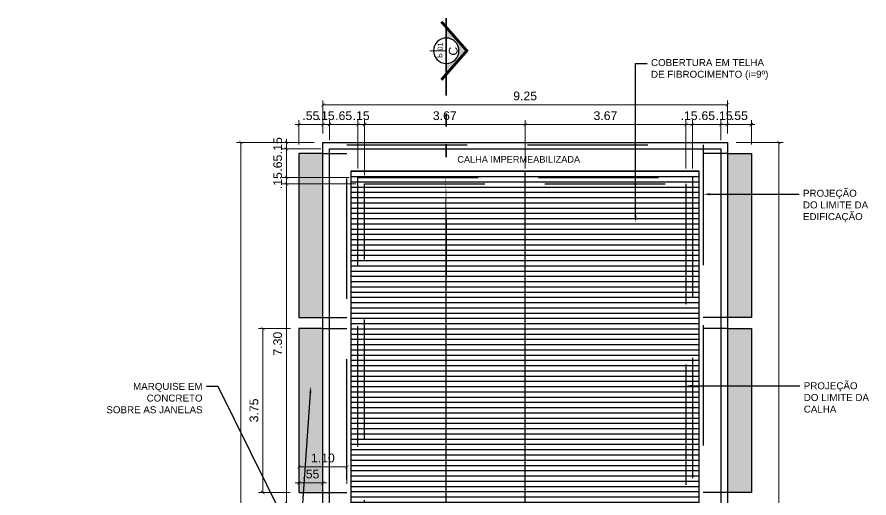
# Model space of a CAD drawing. Header units: metres. Extents: x 2304 to 3408, y 318 to 588.
# Drawn here: x 2495.85 to 2515.32, y 383.68 to 394.67 of the extents above; entities that cross this region are included whole.
import ezdxf
from ezdxf import colors
from ezdxf.entities.mleader import LeaderData, LeaderLine
from ezdxf.enums import TextEntityAlignment as Align
from ezdxf.math import Vec2, Vec3

# ---------------------------------------------------------------- set-up
doc = ezdxf.new("R2010")
doc.units = ezdxf.units.M
doc.header["$LTSCALE"] = 5.5
doc.header["$MEASUREMENT"] = 0
doc.header["$PDMODE"] = 1
doc.linetypes.add('DASHDOT', pattern=[1, 0.5, -0.25, 0, -0.25])
doc.linetypes.add('DASHED', pattern=[0.75, 0.5, -0.25])
for name, color, linetype, lineweight in [('2prancha', 4, 'Continuous', 18), ('COTAS', 1, 'Continuous', 0), ('PENA 04', 4, 'Continuous', 25), ('PENA 05', 5, 'Continuous', 25), ('texto', 3, 'Continuous', 25)]:
    doc.layers.add(name, color=color, linetype=linetype, lineweight=lineweight)
for name, color, linetype in [('COTA 1 100', 2, 'Continuous'), ('HACHURA', 251, 'Continuous'), ('PENA 01', 1, 'Continuous'), ('PENA 02', 2, 'Continuous'), ('projeção', 7, 'DASHED'), ('TXT ESPECIFICAÇÕES', 7, 'Continuous')]:
    doc.layers.add(name, color=color, linetype=linetype)
doc.styles.add('Luana', font='arial.ttf')
doc.styles.get("Standard").update_dxf_attribs({"font": 'arial.ttf'})
doc.dimstyles.new('arial100', dxfattribs={"dimtxt": 0.2, "dimasz": 0.08, "dimexe": 0.1, "dimexo": 0.2, "dimgap": 0.1, "dimtad": 1, "dimzin": 4, "dimdsep": 46, "dimtxsty": 'Luana', "dimblk": 'ARCHTICK', "dimcen": 0, "dimclrd": 7, "dimclre": 7, "dimclrt": 256, "dimadec": 0, "dimazin": 0, "dimtfac": 1, "dimtix": 1, "dimtmove": 0, "dimatfit": 3, "dimldrblk": 'CLOSEDBLANK', "dimfxl": 0, "dimlwd": 5, "dimlwe": 5, "dimarcsym": 0})

# ---------------------------------------------------------------- blocks, each defined once
blk = doc.blocks.new('asass')
at = {"layer": 'PENA 02'}
blk.add_hatch(color=251, dxfattribs=at).paths.add_polyline_path([(0, 0.29), (0, 0.537), (-0.47, 0), (0, -0.537), (0, -0.29, -1)])
at = {"layer": 'COTAS', "ltscale": 50}
blk.add_lwpolyline([(0.378, 0), (0, 0)], dxfattribs=at)
at = {"layer": 'PENA 02', "const_width": 0.0654}
blk.add_lwpolyline([(0.112, -0.665), (-0.47, 0), (0.112, 0.665)], dxfattribs=at)
at = {"layer": 'PENA 02', "color": 1, "const_width": 0.0392}
for points in [[(0, 0.751), (0, -1.027)], [(0, -1.428), (0, -1.733)], [(0, -2.133), (0, -2.439)]]:
    blk.add_lwpolyline(points, dxfattribs=at)
blk.add_lwpolyline([(0, -2.76), (0, -5.192)], close=True, dxfattribs=at)
at = {"layer": 'PENA 02'}
blk.add_circle((0, 0), 0.29, dxfattribs=at)
at = {"layer": 'PENA 02', "style": 'Luana'}
for tag, height, p in [('CORTE', 0.2, (-0.058, -0.008)), ('PRANCHA', 0.117, (0.197, 0.097))]:
    blk.add_attdef(tag, text='', height=height, rotation=90, dxfattribs=at).set_placement(p, align=Align.CENTER)
at = {"layer": 'texto', "color": 250, "style": 'Luana'}
blk.add_text('P', height=0.117, rotation=90, dxfattribs=at).set_placement((0.209, -0.165))
blk = doc.blocks.new('_ArchTick')
at = {"color": 0, "linetype": 'ByBlock', "const_width": 0.15}
blk.add_lwpolyline([(-0.5, -0.5), (0.5, 0.5)], dxfattribs=at)
blk = doc.blocks.new('*D24')
at = {"layer": 'COTA 1 100', "color": 7, "lineweight": 5}
for p, q in [((2503.591, 390.86), (2501.91, 390.86)), ((2502.01, 383.56), (2502.01, 390.86)), ((2502.641, 383.56), (2501.91, 383.56))]:
    blk.add_line(p, q, dxfattribs=at)
at = {"layer": 'Defpoints', "color": 0}
for p in [(2502.01, 390.86), (2503.791, 390.86), (2502.841, 383.56)]:
    blk.add_point(p, dxfattribs=at)
at = {"layer": 'COTA 1 100', "color": 7, "lineweight": 5, "xscale": 0.08, "yscale": 0.08, "zscale": 0.08}
for p, rotation in [((2502.01, 390.86), 90), ((2502.01, 383.56), 270)]:
    blk.add_blockref('_ArchTick', p, dxfattribs=dict(at, rotation=rotation))
at = {"layer": 'COTA 1 100', "insert": (2501.808, 387.21), "char_height": 0.2, "attachment_point": 5, "rotation": 90, "style": 'Luana'}
blk.add_mtext('7.30', dxfattribs=at)
blk = doc.blocks.new('_ClosedBlank')
at = {"layer": '2prancha', "color": 0, "lineweight": -2}
for p, q in [((-1, 0.17), (0, 0)), ((-1, 0.17), (-1, -0.17)), ((0, 0), (-1, -0.17))]:
    blk.add_line(p, q, dxfattribs=at)
blk = doc.blocks.new('*D25')
at = {"layer": 'COTA 1 100', "color": 7, "lineweight": 5}
for p, q in [((2502.01, 391.01), (2502.01, 391.09)), ((2503.441, 391.01), (2501.91, 391.01)), ((2503.591, 390.86), (2501.91, 390.86)), ((2502.01, 390.86), (2502.01, 391.01)), ((2502.01, 390.86), (2502.01, 390.78))]:
    blk.add_line(p, q, dxfattribs=at)
at = {"layer": 'Defpoints', "color": 0}
for p in [(2502.01, 391.01), (2503.641, 391.01), (2503.791, 390.86)]:
    blk.add_point(p, dxfattribs=at)
at = {"layer": 'COTA 1 100', "color": 7, "lineweight": 5, "xscale": 0.08, "yscale": 0.08, "zscale": 0.08}
for p, rotation in [((2502.01, 391.01), 270), ((2502.01, 390.86), 90)]:
    blk.add_blockref('_ArchTick', p, dxfattribs=dict(at, rotation=rotation))
at = {"layer": 'COTA 1 100', "insert": (2501.808, 390.935), "char_height": 0.2, "attachment_point": 5, "rotation": 90, "style": 'Luana'}
blk.add_mtext('.15', dxfattribs=at)
blk = doc.blocks.new('*D26')
at = {"layer": 'COTA 1 100', "color": 7, "lineweight": 5}
for p, q in [((2502.791, 391.66), (2501.91, 391.66)), ((2502.01, 391.01), (2502.01, 391.66)), ((2503.441, 391.01), (2501.91, 391.01))]:
    blk.add_line(p, q, dxfattribs=at)
at = {"layer": 'Defpoints', "color": 0}
for p in [(2502.01, 391.66), (2502.991, 391.66), (2503.641, 391.01)]:
    blk.add_point(p, dxfattribs=at)
at = {"layer": 'COTA 1 100', "color": 7, "lineweight": 5, "xscale": 0.08, "yscale": 0.08, "zscale": 0.08}
for p, rotation in [((2502.01, 391.66), 90), ((2502.01, 391.01), 270)]:
    blk.add_blockref('_ArchTick', p, dxfattribs=dict(at, rotation=rotation))
at = {"layer": 'COTA 1 100', "insert": (2501.808, 391.335), "char_height": 0.2, "attachment_point": 5, "rotation": 90, "style": 'Luana'}
blk.add_mtext('.65', dxfattribs=at)
blk = doc.blocks.new('*D27')
at = {"layer": 'COTA 1 100', "color": 7, "lineweight": 5}
for p, q in [((2502.641, 391.81), (2501.91, 391.81)), ((2502.01, 391.81), (2502.01, 391.89)), ((2502.01, 391.66), (2502.01, 391.81)), ((2502.791, 391.66), (2501.91, 391.66)), ((2502.01, 391.66), (2502.01, 391.58))]:
    blk.add_line(p, q, dxfattribs=at)
at = {"layer": 'Defpoints', "color": 0}
for p in [(2502.01, 391.81), (2502.841, 391.81), (2502.991, 391.66)]:
    blk.add_point(p, dxfattribs=at)
at = {"layer": 'COTA 1 100', "color": 7, "lineweight": 5, "xscale": 0.08, "yscale": 0.08, "zscale": 0.08}
for p, rotation in [((2502.01, 391.81), 270), ((2502.01, 391.66), 90)]:
    blk.add_blockref('_ArchTick', p, dxfattribs=dict(at, rotation=rotation))
at = {"layer": 'COTA 1 100', "insert": (2501.808, 391.735), "char_height": 0.2, "attachment_point": 5, "rotation": 90, "style": 'Luana'}
blk.add_mtext('.15', dxfattribs=at)
blk = doc.blocks.new('*D28')
at = {"layer": 'COTA 1 100', "color": 7, "lineweight": 5}
for p, q in [((2502.641, 391.81), (2500.866, 391.81)), ((2500.966, 367.56), (2500.966, 391.81)), ((2502.641, 367.56), (2500.866, 367.56))]:
    blk.add_line(p, q, dxfattribs=at)
at = {"layer": 'Defpoints', "color": 0}
for p in [(2500.966, 391.81), (2502.841, 391.81), (2502.841, 367.56)]:
    blk.add_point(p, dxfattribs=at)
at = {"layer": 'COTA 1 100', "color": 7, "lineweight": 5, "xscale": 0.08, "yscale": 0.08, "zscale": 0.08}
for p, rotation in [((2500.966, 391.81), 90), ((2500.966, 367.56), 270)]:
    blk.add_blockref('_ArchTick', p, dxfattribs=dict(at, rotation=rotation))
at = {"layer": 'COTA 1 100', "insert": (2500.764, 379.685), "char_height": 0.2, "attachment_point": 5, "rotation": 90, "style": 'Luana'}
blk.add_mtext('24.25', dxfattribs=at)
blk = doc.blocks.new('*D30')
at = {"layer": 'COTA 1 100', "color": 7, "lineweight": 5}
for p, q in [((2502.291, 384.01), (2502.291, 384.494)), ((2502.291, 384.394), (2503.391, 384.394)), ((2503.391, 384.01), (2503.391, 384.494))]:
    blk.add_line(p, q, dxfattribs=at)
at = {"layer": 'Defpoints', "color": 0}
for p in [(2503.391, 384.394), (2502.291, 383.81), (2503.391, 383.81)]:
    blk.add_point(p, dxfattribs=at)
at = {"layer": 'COTA 1 100', "color": 7, "lineweight": 5, "xscale": 0.08, "yscale": 0.08, "zscale": 0.08, "rotation": 180}
blk.add_blockref('_ArchTick', (2502.291, 384.394), dxfattribs=at)
at = {"layer": 'COTA 1 100', "color": 7, "lineweight": 5, "xscale": 0.08, "yscale": 0.08, "zscale": 0.08}
blk.add_blockref('_ArchTick', (2503.391, 384.394), dxfattribs=at)
at = {"layer": 'COTA 1 100', "insert": (2502.841, 384.597), "char_height": 0.2, "attachment_point": 5, "style": 'Luana'}
blk.add_mtext('1.10', dxfattribs=at)
blk = doc.blocks.new('*D31')
at = {"layer": 'COTA 1 100', "color": 7, "lineweight": 5}
for p, q in [((2502.291, 384.028), (2502.211, 384.028)), ((2502.291, 384.01), (2502.291, 384.128)), ((2502.291, 384.028), (2502.841, 384.028)), ((2502.841, 384.01), (2502.841, 384.128)), ((2502.841, 384.028), (2502.921, 384.028))]:
    blk.add_line(p, q, dxfattribs=at)
at = {"layer": 'Defpoints', "color": 0}
for p in [(2502.841, 384.028), (2502.291, 383.81), (2502.841, 383.81)]:
    blk.add_point(p, dxfattribs=at)
at = {"layer": 'COTA 1 100', "color": 7, "lineweight": 5, "xscale": 0.08, "yscale": 0.08, "zscale": 0.08}
blk.add_blockref('_ArchTick', (2502.291, 384.028), dxfattribs=at)
at = {"layer": 'COTA 1 100', "color": 7, "lineweight": 5, "xscale": 0.08, "yscale": 0.08, "zscale": 0.08, "rotation": 180}
blk.add_blockref('_ArchTick', (2502.841, 384.028), dxfattribs=at)
at = {"layer": 'COTA 1 100', "insert": (2502.566, 384.23), "char_height": 0.2, "attachment_point": 5, "style": 'Luana'}
blk.add_mtext('.55', dxfattribs=at)
blk = doc.blocks.new('*D32')
at = {"layer": 'COTA 1 100', "color": 7, "lineweight": 5}
for p, q in [((2502.104, 387.56), (2501.368, 387.56)), ((2501.468, 383.81), (2501.468, 387.56)), ((2502.091, 383.81), (2501.368, 383.81))]:
    blk.add_line(p, q, dxfattribs=at)
at = {"layer": 'Defpoints', "color": 0}
for p in [(2501.468, 387.56), (2502.304, 387.56), (2502.291, 383.81)]:
    blk.add_point(p, dxfattribs=at)
at = {"layer": 'COTA 1 100', "color": 7, "lineweight": 5, "xscale": 0.08, "yscale": 0.08, "zscale": 0.08}
for p, rotation in [((2501.468, 387.56), 90), ((2501.468, 383.81), 270)]:
    blk.add_blockref('_ArchTick', p, dxfattribs=dict(at, rotation=rotation))
at = {"layer": 'COTA 1 100', "insert": (2501.266, 385.685), "char_height": 0.2, "attachment_point": 5, "rotation": 90, "style": 'Luana'}
blk.add_mtext('3.75', dxfattribs=at)
blk = doc.blocks.new('*D33')
at = {"layer": 'COTA 1 100', "color": 7, "lineweight": 5}
for p, q in [((2502.841, 392.217), (2502.761, 392.217)), ((2502.841, 392.01), (2502.841, 392.317)), ((2502.841, 392.217), (2502.991, 392.217)), ((2502.991, 391.86), (2502.991, 392.317)), ((2502.991, 392.217), (2503.071, 392.217))]:
    blk.add_line(p, q, dxfattribs=at)
at = {"layer": 'Defpoints', "color": 0}
for p in [(2502.991, 392.217), (2502.841, 391.81), (2502.991, 391.66)]:
    blk.add_point(p, dxfattribs=at)
at = {"layer": 'COTA 1 100', "color": 7, "lineweight": 5, "xscale": 0.08, "yscale": 0.08, "zscale": 0.08}
blk.add_blockref('_ArchTick', (2502.841, 392.217), dxfattribs=at)
at = {"layer": 'COTA 1 100', "color": 7, "lineweight": 5, "xscale": 0.08, "yscale": 0.08, "zscale": 0.08, "rotation": 180}
blk.add_blockref('_ArchTick', (2502.991, 392.217), dxfattribs=at)
at = {"layer": 'COTA 1 100', "insert": (2502.916, 392.419), "char_height": 0.2, "attachment_point": 5, "style": 'Luana'}
blk.add_mtext('.15', dxfattribs=at)
blk = doc.blocks.new('*D34')
at = {"layer": 'COTA 1 100', "color": 7, "lineweight": 5}
for p, q in [((2502.991, 391.86), (2502.991, 392.317)), ((2502.991, 392.217), (2503.641, 392.217)), ((2503.641, 391.21), (2503.641, 392.317))]:
    blk.add_line(p, q, dxfattribs=at)
at = {"layer": 'Defpoints', "color": 0}
for p in [(2503.641, 392.217), (2502.991, 391.66), (2503.641, 391.01)]:
    blk.add_point(p, dxfattribs=at)
at = {"layer": 'COTA 1 100', "color": 7, "lineweight": 5, "xscale": 0.08, "yscale": 0.08, "zscale": 0.08, "rotation": 180}
blk.add_blockref('_ArchTick', (2502.991, 392.217), dxfattribs=at)
at = {"layer": 'COTA 1 100', "color": 7, "lineweight": 5, "xscale": 0.08, "yscale": 0.08, "zscale": 0.08}
blk.add_blockref('_ArchTick', (2503.641, 392.217), dxfattribs=at)
at = {"layer": 'COTA 1 100', "insert": (2503.316, 392.419), "char_height": 0.2, "attachment_point": 5, "style": 'Luana'}
blk.add_mtext('.65', dxfattribs=at)
blk = doc.blocks.new('*D35')
at = {"layer": 'COTA 1 100', "color": 7, "lineweight": 5}
for p, q in [((2503.641, 392.217), (2503.561, 392.217)), ((2503.641, 391.21), (2503.641, 392.317)), ((2503.641, 392.217), (2503.791, 392.217)), ((2503.791, 391.06), (2503.791, 392.317)), ((2503.791, 392.217), (2503.871, 392.217))]:
    blk.add_line(p, q, dxfattribs=at)
at = {"layer": 'Defpoints', "color": 0}
for p in [(2503.791, 392.217), (2503.641, 391.01), (2503.791, 390.86)]:
    blk.add_point(p, dxfattribs=at)
at = {"layer": 'COTA 1 100', "color": 7, "lineweight": 5, "xscale": 0.08, "yscale": 0.08, "zscale": 0.08}
blk.add_blockref('_ArchTick', (2503.641, 392.217), dxfattribs=at)
at = {"layer": 'COTA 1 100', "color": 7, "lineweight": 5, "xscale": 0.08, "yscale": 0.08, "zscale": 0.08, "rotation": 180}
blk.add_blockref('_ArchTick', (2503.791, 392.217), dxfattribs=at)
at = {"layer": 'COTA 1 100', "insert": (2503.716, 392.419), "char_height": 0.2, "attachment_point": 5, "style": 'Luana'}
blk.add_mtext('.15', dxfattribs=at)
blk = doc.blocks.new('*D36')
at = {"layer": 'COTA 1 100', "color": 7, "lineweight": 5}
for p, q in [((2503.791, 391.06), (2503.791, 392.317)), ((2503.791, 392.217), (2507.464, 392.217)), ((2507.464, 391.21), (2507.464, 392.317))]:
    blk.add_line(p, q, dxfattribs=at)
at = {"layer": 'Defpoints', "color": 0}
for p in [(2507.464, 392.217), (2503.791, 390.86), (2507.464, 391.01)]:
    blk.add_point(p, dxfattribs=at)
at = {"layer": 'COTA 1 100', "color": 7, "lineweight": 5, "xscale": 0.08, "yscale": 0.08, "zscale": 0.08, "rotation": 180}
blk.add_blockref('_ArchTick', (2503.791, 392.217), dxfattribs=at)
at = {"layer": 'COTA 1 100', "color": 7, "lineweight": 5, "xscale": 0.08, "yscale": 0.08, "zscale": 0.08}
blk.add_blockref('_ArchTick', (2507.464, 392.217), dxfattribs=at)
at = {"layer": 'COTA 1 100', "insert": (2505.627, 392.419), "char_height": 0.2, "attachment_point": 5, "style": 'Luana'}
blk.add_mtext('3.67', dxfattribs=at)
blk = doc.blocks.new('*D37')
at = {"layer": 'COTA 1 100', "color": 7, "lineweight": 5}
for p, q in [((2507.464, 391.21), (2507.464, 392.317)), ((2507.464, 392.217), (2511.136, 392.217)), ((2511.136, 391.21), (2511.136, 392.317))]:
    blk.add_line(p, q, dxfattribs=at)
at = {"layer": 'Defpoints', "color": 0}
for p in [(2511.136, 392.217), (2507.464, 391.01), (2511.136, 391.01)]:
    blk.add_point(p, dxfattribs=at)
at = {"layer": 'COTA 1 100', "color": 7, "lineweight": 5, "xscale": 0.08, "yscale": 0.08, "zscale": 0.08, "rotation": 180}
blk.add_blockref('_ArchTick', (2507.464, 392.217), dxfattribs=at)
at = {"layer": 'COTA 1 100', "color": 7, "lineweight": 5, "xscale": 0.08, "yscale": 0.08, "zscale": 0.08}
blk.add_blockref('_ArchTick', (2511.136, 392.217), dxfattribs=at)
at = {"layer": 'COTA 1 100', "insert": (2509.3, 392.419), "char_height": 0.2, "attachment_point": 5, "style": 'Luana'}
blk.add_mtext('3.67', dxfattribs=at)
blk = doc.blocks.new('*D38')
at = {"layer": 'COTA 1 100', "color": 7, "lineweight": 5}
for p, q in [((2511.136, 392.217), (2511.056, 392.217)), ((2511.136, 391.21), (2511.136, 392.317)), ((2511.136, 392.217), (2511.286, 392.217)), ((2511.286, 391.21), (2511.286, 392.317)), ((2511.286, 392.217), (2511.366, 392.217))]:
    blk.add_line(p, q, dxfattribs=at)
at = {"layer": 'Defpoints', "color": 0}
for p in [(2511.286, 392.217), (2511.136, 391.01), (2511.286, 391.01)]:
    blk.add_point(p, dxfattribs=at)
at = {"layer": 'COTA 1 100', "color": 7, "lineweight": 5, "xscale": 0.08, "yscale": 0.08, "zscale": 0.08}
blk.add_blockref('_ArchTick', (2511.136, 392.217), dxfattribs=at)
at = {"layer": 'COTA 1 100', "color": 7, "lineweight": 5, "xscale": 0.08, "yscale": 0.08, "zscale": 0.08, "rotation": 180}
blk.add_blockref('_ArchTick', (2511.286, 392.217), dxfattribs=at)
at = {"layer": 'COTA 1 100', "insert": (2511.211, 392.419), "char_height": 0.2, "attachment_point": 5, "style": 'Luana'}
blk.add_mtext('.15', dxfattribs=at)
blk = doc.blocks.new('*D39')
at = {"layer": 'COTA 1 100', "color": 7, "lineweight": 5}
for p, q in [((2511.286, 391.21), (2511.286, 392.317)), ((2511.286, 392.217), (2511.936, 392.217)), ((2511.936, 391.86), (2511.936, 392.317))]:
    blk.add_line(p, q, dxfattribs=at)
at = {"layer": 'Defpoints', "color": 0}
for p in [(2511.936, 392.217), (2511.936, 391.66), (2511.286, 391.01)]:
    blk.add_point(p, dxfattribs=at)
at = {"layer": 'COTA 1 100', "color": 7, "lineweight": 5, "xscale": 0.08, "yscale": 0.08, "zscale": 0.08, "rotation": 180}
blk.add_blockref('_ArchTick', (2511.286, 392.217), dxfattribs=at)
at = {"layer": 'COTA 1 100', "color": 7, "lineweight": 5, "xscale": 0.08, "yscale": 0.08, "zscale": 0.08}
blk.add_blockref('_ArchTick', (2511.936, 392.217), dxfattribs=at)
at = {"layer": 'COTA 1 100', "insert": (2511.611, 392.419), "char_height": 0.2, "attachment_point": 5, "style": 'Luana'}
blk.add_mtext('.65', dxfattribs=at)
blk = doc.blocks.new('*D40')
at = {"layer": 'COTA 1 100', "color": 7, "lineweight": 5}
for p, q in [((2511.936, 392.217), (2511.856, 392.217)), ((2511.936, 391.86), (2511.936, 392.317)), ((2511.936, 392.217), (2512.086, 392.217)), ((2512.086, 392.01), (2512.086, 392.317)), ((2512.086, 392.217), (2512.166, 392.217))]:
    blk.add_line(p, q, dxfattribs=at)
at = {"layer": 'Defpoints', "color": 0}
for p in [(2512.086, 392.217), (2512.086, 391.81), (2511.936, 391.66)]:
    blk.add_point(p, dxfattribs=at)
at = {"layer": 'COTA 1 100', "color": 7, "lineweight": 5, "xscale": 0.08, "yscale": 0.08, "zscale": 0.08}
blk.add_blockref('_ArchTick', (2511.936, 392.217), dxfattribs=at)
at = {"layer": 'COTA 1 100', "color": 7, "lineweight": 5, "xscale": 0.08, "yscale": 0.08, "zscale": 0.08, "rotation": 180}
blk.add_blockref('_ArchTick', (2512.086, 392.217), dxfattribs=at)
at = {"layer": 'COTA 1 100', "insert": (2512.011, 392.419), "char_height": 0.2, "attachment_point": 5, "style": 'Luana'}
blk.add_mtext('.15', dxfattribs=at)
blk = doc.blocks.new('*D41')
at = {"layer": 'COTA 1 100', "color": 7, "lineweight": 5}
for p, q in [((2512.086, 392.217), (2512.006, 392.217)), ((2512.086, 392.01), (2512.086, 392.317)), ((2512.086, 392.217), (2512.636, 392.217)), ((2512.636, 391.76), (2512.636, 392.317)), ((2512.636, 392.217), (2512.716, 392.217))]:
    blk.add_line(p, q, dxfattribs=at)
at = {"layer": 'Defpoints', "color": 0}
for p in [(2512.636, 392.217), (2512.086, 391.81), (2512.636, 391.56)]:
    blk.add_point(p, dxfattribs=at)
at = {"layer": 'COTA 1 100', "color": 7, "lineweight": 5, "xscale": 0.08, "yscale": 0.08, "zscale": 0.08}
blk.add_blockref('_ArchTick', (2512.086, 392.217), dxfattribs=at)
at = {"layer": 'COTA 1 100', "color": 7, "lineweight": 5, "xscale": 0.08, "yscale": 0.08, "zscale": 0.08, "rotation": 180}
blk.add_blockref('_ArchTick', (2512.636, 392.217), dxfattribs=at)
at = {"layer": 'COTA 1 100', "insert": (2512.361, 392.419), "char_height": 0.2, "attachment_point": 5, "style": 'Luana'}
blk.add_mtext('.55', dxfattribs=at)
blk = doc.blocks.new('*D42')
at = {"layer": 'COTA 1 100', "color": 7, "lineweight": 5}
for p, q in [((2502.291, 392.217), (2502.211, 392.217)), ((2502.291, 391.76), (2502.291, 392.317)), ((2502.841, 392.217), (2502.291, 392.217)), ((2502.841, 392.01), (2502.841, 392.317)), ((2502.841, 392.217), (2502.921, 392.217))]:
    blk.add_line(p, q, dxfattribs=at)
at = {"layer": 'Defpoints', "color": 0}
for p in [(2502.291, 392.217), (2502.841, 391.81), (2502.291, 391.56)]:
    blk.add_point(p, dxfattribs=at)
at = {"layer": 'COTA 1 100', "color": 7, "lineweight": 5, "xscale": 0.08, "yscale": 0.08, "zscale": 0.08}
blk.add_blockref('_ArchTick', (2502.291, 392.217), dxfattribs=at)
at = {"layer": 'COTA 1 100', "color": 7, "lineweight": 5, "xscale": 0.08, "yscale": 0.08, "zscale": 0.08, "rotation": 180}
blk.add_blockref('_ArchTick', (2502.841, 392.217), dxfattribs=at)
at = {"layer": 'COTA 1 100', "insert": (2502.566, 392.419), "char_height": 0.2, "attachment_point": 5, "style": 'Luana'}
blk.add_mtext('.55', dxfattribs=at)
blk = doc.blocks.new('*D43')
at = {"layer": 'COTA 1 100', "color": 7, "lineweight": 5}
for p, q in [((2502.841, 392.01), (2502.841, 392.768)), ((2512.086, 392.01), (2512.086, 392.768)), ((2512.086, 392.668), (2502.841, 392.668))]:
    blk.add_line(p, q, dxfattribs=at)
at = {"layer": 'Defpoints', "color": 0}
for p in [(2502.841, 392.668), (2502.841, 391.81), (2512.086, 391.81)]:
    blk.add_point(p, dxfattribs=at)
at = {"layer": 'COTA 1 100', "color": 7, "lineweight": 5, "xscale": 0.08, "yscale": 0.08, "zscale": 0.08, "rotation": 180}
blk.add_blockref('_ArchTick', (2502.841, 392.668), dxfattribs=at)
at = {"layer": 'COTA 1 100', "color": 7, "lineweight": 5, "xscale": 0.08, "yscale": 0.08, "zscale": 0.08}
blk.add_blockref('_ArchTick', (2512.086, 392.668), dxfattribs=at)
at = {"layer": 'COTA 1 100', "insert": (2507.464, 392.87), "char_height": 0.2, "attachment_point": 5, "style": 'Luana'}
blk.add_mtext('9.25', dxfattribs=at)
blk = doc.blocks.new('*D45')
at = {"layer": 'COTA 1 100', "color": 7, "lineweight": 5}
for p, q in [((2512.286, 391.81), (2513.363, 391.81)), ((2513.263, 367.56), (2513.263, 391.81)), ((2512.286, 367.56), (2513.363, 367.56))]:
    blk.add_line(p, q, dxfattribs=at)
at = {"layer": 'Defpoints', "color": 0}
for p in [(2512.086, 391.81), (2513.263, 391.81), (2512.086, 367.56)]:
    blk.add_point(p, dxfattribs=at)
at = {"layer": 'COTA 1 100', "color": 7, "lineweight": 5, "xscale": 0.08, "yscale": 0.08, "zscale": 0.08}
for p, rotation in [((2513.263, 391.81), 90), ((2513.263, 367.56), 270)]:
    blk.add_blockref('_ArchTick', p, dxfattribs=dict(at, rotation=rotation))
at = {"layer": 'COTA 1 100', "insert": (2513.061, 379.685), "char_height": 0.2, "attachment_point": 5, "rotation": 90, "style": 'Luana'}
blk.add_mtext('24.25', dxfattribs=at)

msp = doc.modelspace()

# ---------------------------------------------------------------- hatches: boundary and pattern name
at = {"layer": 'HACHURA'}
h = msp.add_hatch(dxfattribs=at)
h.set_pattern_fill('AR-CONC', color=256, scale=0.1, style=0)
h.set_pattern_definition([(50, (2501.36295, 367.8096), (0.71726, -0.062752), [0.075, -0.825]), (355, (2501.36295, 367.8096), (-0.138751, 0.752192), [0.06, -0.66]), (100.4514, (2501.4227, 367.8044), (0.57851, 0.68944), [0.06374, -0.701142]), (46.1842, (2501.36295, 368.0096), (1.06724, -0.16552), [0.1125, -1.2375]), (96.6356, (2501.4519, 367.9958), (0.934663, 0.974118), [0.09561, -1.051713]), (351.184, (2501.363, 368.0096), (0.93466, 0.97412), [0.09, -0.99]), (21, (2501.46295, 367.9596), (0.596907, -0.402619), [0.075, -0.825]), (326, (2501.46295, 367.9596), (0.243315, 0.72515), [0.06, -0.66]), (71.4514, (2501.5127, 367.9261), (0.840223, 0.32253), [0.06374, -0.701142]), (37.5, (2501.36295, 367.80962), (0.0121599, 0.3328939), [0, -0.652, 0, -0.67, 0, -0.6625]), (7.5, (2501.36295, 367.80962), (0.2630695, 0.3944117), [0, -0.382, 0, -0.637, 0, -0.2525]), (327.5, (2501.13995, 367.80962), (0.5338224, -0.022555), [0, -0.25, 0, -0.78, 0, -1.035]), (317.5, (2501.03995, 367.8096), (0.583186, 0.100105), [0, -0.325, 0, -0.518, 0, -0.735])])
h.paths.add_polyline_path([(2502.841, 383.56), (2501.363, 383.56), (2501.363, 375.81), (2502.841, 375.81)])
h.paths.add_polyline_path([(2502.841, 387.56), (2502.291, 387.56), (2502.291, 383.81), (2502.841, 383.81)])
h.paths.add_polyline_path([(2502.841, 391.56), (2502.291, 391.56), (2502.291, 387.81), (2502.841, 387.81)])
h.paths.add_polyline_path([(2502.841, 375.56), (2502.291, 375.56), (2502.291, 371.81), (2502.841, 371.81)])
h.paths.add_polyline_path([(2502.841, 371.56), (2502.291, 371.56), (2502.291, 367.81), (2502.841, 367.81)])
h.paths.add_polyline_path([(2512.636, 371.56), (2512.086, 371.56), (2512.086, 367.81), (2512.636, 367.81)])
h.paths.add_polyline_path([(2512.636, 375.56), (2512.086, 375.56), (2512.086, 371.81), (2512.636, 371.81)])
h.paths.add_polyline_path([(2512.636, 379.56), (2512.086, 379.56), (2512.086, 375.81), (2512.636, 375.81)])
h.paths.add_polyline_path([(2512.636, 383.56), (2512.086, 383.56), (2512.086, 379.81), (2512.636, 379.81)])
h.paths.add_polyline_path([(2512.636, 387.56), (2512.086, 387.56), (2512.086, 383.81), (2512.636, 383.81)])
h.paths.add_polyline_path([(2512.636, 391.56), (2512.086, 391.56), (2512.086, 387.81), (2512.636, 387.81)])
at = {"layer": 'PENA 01', "ltscale": 1.5}
h = msp.add_hatch(dxfattribs=at)
h.set_pattern_fill('_USER,_O', color=256, scale=0.12, pattern_type=0)
h.set_pattern_definition([(0, (0.5, -23.45), (0, 0.12), [])])
h.paths.add_polyline_path([(2507.464, 391.16), (2503.491, 391.16), (2503.491, 368.21), (2507.464, 368.21)])
h.paths.add_polyline_path([(2506.568, 381.261), (2506.568, 378.108), (2505.658, 379.685)], flags=16)
h.paths.add_polyline_path([(2507.464, 368.21), (2511.436, 368.21), (2511.436, 391.16), (2507.464, 391.16)])
h.paths.add_polyline_path([(2508.359, 381.261), (2509.27, 379.685), (2508.359, 378.108)], flags=16)

# ---------------------------------------------------------------- linework, layer by layer
at = {"layer": 'PENA 02'}
for points in [[(2502.841, 391.56), (2502.316, 391.56), (2502.291, 391.56), (2502.291, 387.81), (2502.841, 387.81)], [(2512.086, 391.56), (2512.611, 391.56), (2512.636, 391.56), (2512.636, 387.81), (2512.086, 387.81)], [(2502.841, 387.56), (2502.316, 387.56), (2502.291, 387.56), (2502.291, 383.81), (2502.841, 383.81)], [(2512.086, 387.56), (2512.611, 387.56), (2512.636, 387.56), (2512.636, 383.81), (2512.086, 383.81)]]:
    msp.add_lwpolyline(points, dxfattribs=at)
msp.add_lwpolyline([(2503.491, 391.16), (2511.436, 391.16), (2511.436, 368.21), (2503.491, 368.21)], close=True, dxfattribs=at)
at = {"layer": 'PENA 04'}
for points in [[(2502.841, 391.81), (2512.086, 391.81), (2512.086, 367.56), (2502.841, 367.56)], [(2502.991, 391.66), (2511.936, 391.66), (2511.936, 367.71), (2502.991, 367.71)]]:
    msp.add_lwpolyline(points, close=True, dxfattribs=at)
at = {"layer": 'PENA 05'}
msp.add_line((2507.464, 368.21), (2507.464, 391.16), dxfattribs=at)
at = {"layer": 'PENA 05', "linetype": 'DASHDOT', "ltscale": 10}
msp.add_lwpolyline([(2495.85, 354.935), (2495.85, 367.265), (2505.661, 367.265), (2505.661, 388.711)], dxfattribs=at)
at = {"layer": 'projeção'}
for p, q in [((2502.841, 391.56), (2503.391, 391.56)), ((2512.086, 391.56), (2511.536, 391.56)), ((2502.841, 387.81), (2503.391, 387.81)), ((2512.086, 387.81), (2511.536, 387.81)), ((2502.841, 387.56), (2503.391, 387.56)), ((2512.086, 387.56), (2511.536, 387.56)), ((2502.841, 383.81), (2503.391, 383.81)), ((2512.086, 383.81), (2511.536, 383.81))]:
    msp.add_line(p, q, dxfattribs=at)
for points in [[(2503.391, 391.755), (2511.536, 391.755), (2511.536, 367.61), (2503.391, 367.61)], [(2503.641, 391.01), (2511.286, 391.01), (2511.286, 368.36), (2503.641, 368.36)], [(2503.791, 390.86), (2511.136, 390.86), (2511.136, 368.51), (2503.791, 368.51)]]:
    msp.add_lwpolyline(points, close=True, dxfattribs=at)

# ---------------------------------------------------------------- block references
at = {"layer": 'COTA 1 100'}
ref = msp.add_blockref('asass', (2505.661, 393.904), dxfattribs=dict(at, xscale=-1))
ref.add_attrib('PRANCHA', '01', dxfattribs={"layer": 'PENA 02', "height": 0.1167, "rotation": 90, "style": 'Luana'}).set_placement((2505.579, 394.001), align=Align.CENTER)
ref.add_attrib('CORTE', 'C', dxfattribs={"layer": 'PENA 02', "height": 0.2, "rotation": 90, "style": 'Luana'}).set_placement((2505.919, 393.895), align=Align.CENTER)

# ---------------------------------------------------------------- texts
at = {"layer": 'texto', "color": 7, "ltscale": 0.05, "insert": (2507.317, 391.421), "char_height": 0.15, "width": 10.51663, "attachment_point": 5, "style": 'Luana'}
msp.add_mtext('CALHA IMPERMEABILIZADA', dxfattribs=at)

# ---------------------------------------------------------------- dimensions: what is measured, and where the dimension line sits
at = {"layer": 'COTA 1 100'}
for base, p1, p2, picture, middle in [((2502.841110333, 392.668334684), (2512.086110333, 391.809621679), (2502.841110333, 391.809621679), '*D43', (2507.463610333, 392.870449282)), ((2502.991, 392.217), (2502.841, 391.81), (2502.991, 391.66), '*D33', (2502.916, 392.419)), ((2503.391, 384.394), (2502.291, 383.81), (2503.391, 383.81), '*D30', (2502.841, 384.597)), ((2502.841, 384.028), (2502.291, 383.81), (2502.841, 383.81), '*D31', (2502.566, 384.23))]:
    dim = msp.add_linear_dim(base=base, p1=p1, p2=p2, dimstyle='arial100', dxfattribs=at)
    dim.commit()
    dim.dimension.update_dxf_attribs({"geometry": picture, "text_midpoint": middle})
for base, p1, p2, picture, middle in [((2502.291, 392.217), (2502.841, 391.81), (2502.291, 391.56), '*D42', (2502.566, 392.419)), ((2503.641, 392.217), (2502.991, 391.66), (2503.641, 391.01), '*D34', (2503.316, 392.419)), ((2503.791, 392.217), (2503.641, 391.01), (2503.791, 390.86), '*D35', (2503.716, 392.419)), ((2507.464, 392.217), (2503.791, 390.86), (2507.464, 391.01), '*D36', (2505.627, 392.419)), ((2511.136, 392.217), (2507.464, 391.01), (2511.136, 391.01), '*D37', (2509.3, 392.419)), ((2511.286, 392.217), (2511.136, 391.01), (2511.286, 391.01), '*D38', (2511.211, 392.419)), ((2511.936, 392.217), (2511.286, 391.01), (2511.936, 391.66), '*D39', (2511.611, 392.419)), ((2512.086, 392.217), (2511.936, 391.66), (2512.086, 391.81), '*D40', (2512.011, 392.419)), ((2512.636, 392.217), (2512.086, 391.81), (2512.636, 391.56), '*D41', (2512.361, 392.419))]:
    dim = msp.add_linear_dim(base=base, p1=p1, p2=p2, dimstyle='arial100', override={"dimtmove": 1}, dxfattribs=at)
    dim.commit()
    dim.dimension.update_dxf_attribs({"geometry": picture, "text_midpoint": middle})
for base, p1, p2, picture, middle in [((2500.966, 391.81), (2502.841, 367.56), (2502.841, 391.81), '*D28', (2500.764, 379.685)), ((2513.263, 391.81), (2512.086, 367.56), (2512.086, 391.81), '*D45', (2513.061, 379.685)), ((2501.468, 387.56), (2502.291, 383.81), (2502.304, 387.56), '*D32', (2501.266, 385.685))]:
    dim = msp.add_linear_dim(base=base, p1=p1, p2=p2, angle=90, dimstyle='arial100', dxfattribs=at)
    dim.commit()
    dim.dimension.update_dxf_attribs({"geometry": picture, "text_midpoint": middle})
for base, p1, p2, picture, middle in [((2502.01, 391.81), (2502.991, 391.66), (2502.841, 391.81), '*D27', (2501.808, 391.735)), ((2502.01, 391.66), (2503.641, 391.01), (2502.991, 391.66), '*D26', (2501.808, 391.335)), ((2502.01, 391.01), (2503.791, 390.86), (2503.641, 391.01), '*D25', (2501.808, 390.935)), ((2502.01, 390.86), (2502.841, 383.56), (2503.791, 390.86), '*D24', (2501.808, 387.21))]:
    dim = msp.add_linear_dim(base=base, p1=p1, p2=p2, angle=90, dimstyle='arial100', override={"dimtmove": 1}, dxfattribs=at)
    dim.commit()
    dim.dimension.update_dxf_attribs({"geometry": picture, "text_midpoint": middle})

# ---------------------------------------------------------------- leaders
at = {"layer": 'TXT ESPECIFICAÇÕES', "ltscale": 0.05}
ml = msp.add_multileader_mtext('Standard', dxfattribs=at)
ml.set_content('COBERTURA EM TELHA\\PDE FIBROCIMENTO (i=9º)', color=256)
ml.set_leader_properties()
ml.build(insert=Vec2(0, 0))
ml.multileader.update_dxf_attribs({"dogleg_length": 0.36, "arrow_head_size": 0.15})
ctx = ml.context
ctx.base_point, ctx.char_height, ctx.arrow_head_size, ctx.landing_gap_size, ctx.plane_origin = Vec3(2510.251, 393.61), 0.16, 0.15, 0.09, Vec3(2504.956, 399.024)
notes = []
notes.append((ctx, [(0, (1, 1, 0), (2509.987, 393.61), (1, 0), 0.264, [(0, [(2509.987, 389.985)], 0, [])])]))
ctx.mtext.insert, ctx.mtext.flow_direction = Vec3(2510.341, 393.714), 5
ml = msp.add_multileader_mtext('Standard', dxfattribs=at)
ml.set_content('PROJEÇÃO\\PDO LIMITE DA\\PEDIFICAÇÃO', color=256)
ml.set_leader_properties()
ml.build(insert=Vec2(0, 0))
ml.multileader.update_dxf_attribs({"dogleg_length": 0.36, "arrow_head_size": 0.15})
ctx = ml.context
ctx.base_point, ctx.char_height, ctx.arrow_head_size, ctx.landing_gap_size, ctx.plane_origin = Vec3(2513.724, 390.625), 0.16, 0.15, 0.09, Vec3(2499.607, 403.273)
notes.append((ctx, [(0, (1, 1, 0), (2513.46, 390.625), (1, 0), 0.264, [(0, [(2511.536, 390.625)], 0, [])])]))
ctx.mtext.insert, ctx.mtext.flow_direction = Vec3(2513.814, 390.728), 5
ml = msp.add_multileader_mtext('Standard', dxfattribs=at)
ml.set_content('PROJEÇÃO\\PDO LIMITE DA\\PCALHA', color=256)
ml.set_leader_properties()
ml.build(insert=Vec2(0, 0))
ml.multileader.update_dxf_attribs({"dogleg_length": 0.36, "arrow_head_size": 0.15})
ctx = ml.context
ctx.base_point, ctx.char_height, ctx.arrow_head_size, ctx.landing_gap_size, ctx.plane_origin = Vec3(2513.743, 386.246), 0.16, 0.15, 0.09, Vec3(2499.067, 398.894)
notes.append((ctx, [(0, (1, 1, 0), (2513.479, 386.246), (1, 0), 0.264, [(0, [(2511.131, 386.246)], 0, [])])]))
ctx.mtext.insert, ctx.mtext.flow_direction = Vec3(2513.833, 386.328), 5
ml = msp.add_multileader_mtext('Standard', dxfattribs=at)
ml.set_content('MARQUISE EM\\PCONCRETO\\PSOBRE AS JANELAS', color=256)
ml.set_leader_properties()
ml.build(insert=Vec2(0, 0))
ml.multileader.update_dxf_attribs({"dogleg_length": 0.36, "arrow_head_size": 0.15})
ctx = ml.context
ctx.base_point, ctx.char_height, ctx.arrow_head_size, ctx.landing_gap_size, ctx.plane_origin = Vec3(2497.824, 386.232), 0.16, 0.15, 0.09, Vec3(2515.031, 398.881)
ctx.text_align_type = 2
notes.append((ctx, [(0, (1, 1, 0), (2500.446, 386.232), (-1, 0), 0.264, [(1, [(2502.564, 386.232), (2502.303, 382.48)], 0, [])])]))
ctx.mtext.insert, ctx.mtext.alignment, ctx.mtext.flow_direction = Vec3(2500.091, 386.314), 3, 5
for ctx, leaders in notes:
    for number, flags, end, landing, length, lines in leaders:
        leader = LeaderData()
        leader.index, (leader.has_last_leader_line, leader.has_dogleg_vector, leader.attachment_direction) = number, flags
        leader.last_leader_point, leader.dogleg_vector, leader.dogleg_length = Vec3(end), Vec3(landing), length
        for number, points, colour, breaks in lines:
            line = LeaderLine()
            line.index, line.vertices, line.color, line.breaks = number, Vec3.list(points), colors.encode_raw_color(colour), breaks
            leader.lines.append(line)
        ctx.leaders.append(leader)

doc.saveas('drawing.dxf')
